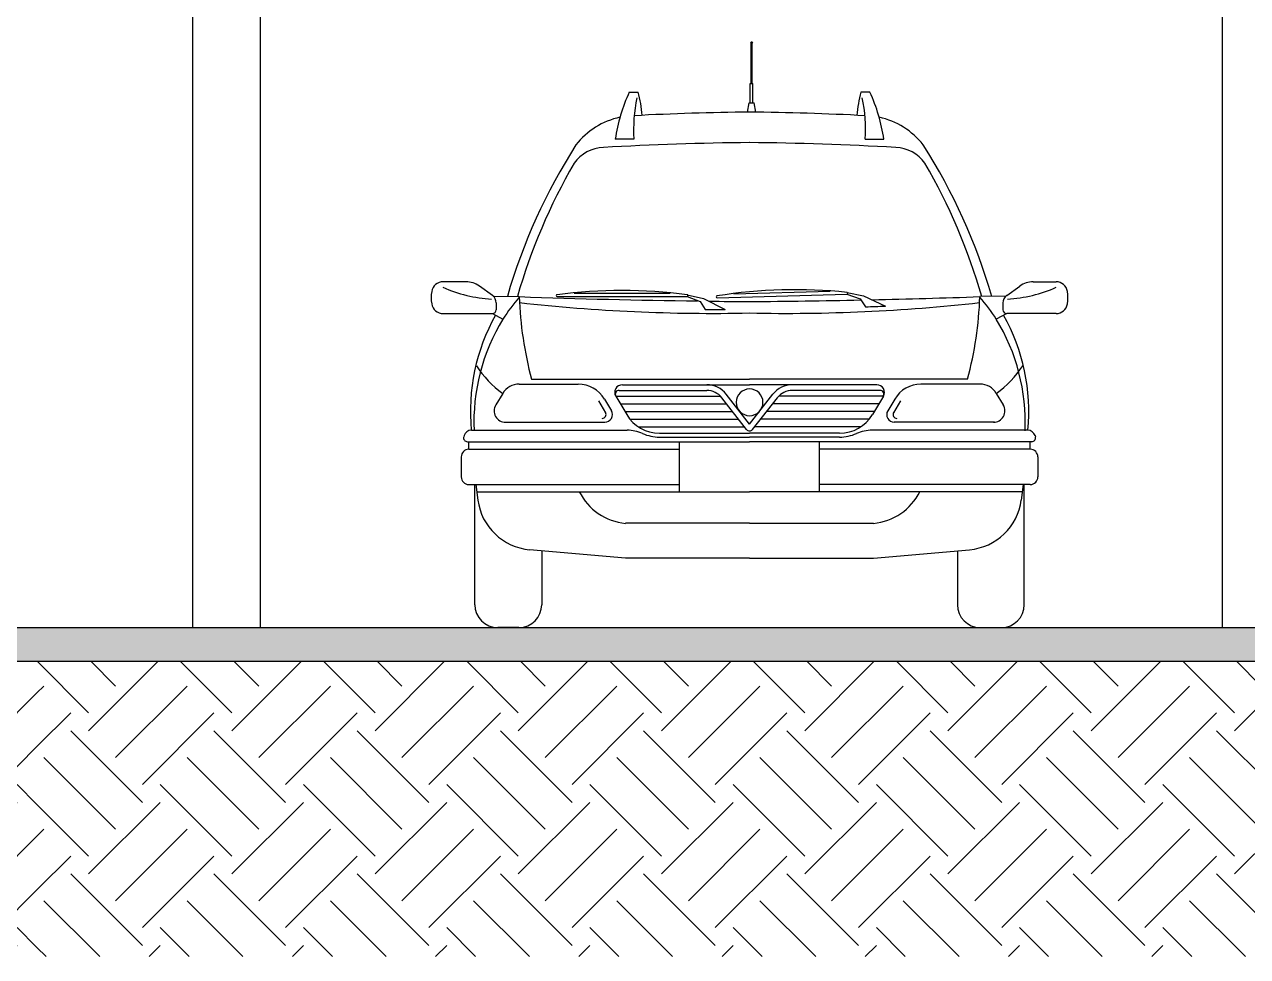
# Model space of a CAD drawing. Header units: millimetres. Extents: x 237 to 339, y 16 to 52.
# Drawn here: x 289.142 to 292.765, y 17.21 to 19.972 of the extents above; entities that cross this region are included whole.
import ezdxf

# ---------------------------------------------------------------- set-up
doc = ezdxf.new("R2010")
doc.units = ezdxf.units.MM
doc.header["$LTSCALE"] = 0.6
doc.header["$MEASUREMENT"] = 0
for name, color, linetype in [('0.1', 1, 'Continuous'), ('0.3', 3, 'Continuous'), ('0.4', 4, 'Continuous'), ('AR-CTA', 1, 'Continuous'), ('PESSOAS', 154, 'Continuous')]:
    doc.layers.add(name, color=color, linetype=linetype)
pattern_1 = [(50, (-88.09859, 3.9316), (0.215178055, -0.01882564), [0.0225, -0.2475]), (355, (-88.09859, 3.9316), (-0.0416254, 0.22565764), [0.018, -0.198]), (100.4514, (-88.08065, 3.93004), (0.17355281, 0.20683186), [0.01912206, -0.21034263]), (46.1842, (-88.09859, 3.9916), (0.32017231, -0.0496557), [0.03375, -0.37125]), (96.6356, (-88.0719, 3.98747), (0.2803988, 0.29223536), [0.0286831, -0.3155139]), (351.1842, (-88.0986, 3.9916), (0.28039858, 0.29223558), [0.027, -0.297]), (21, (-88.06859, 3.9766), (0.179072116, -0.12078567), [0.0225, -0.2475]), (326, (-88.06859, 3.9766), (0.0729946, 0.21754501), [0.018, -0.198]), (71.4514, (-88.05366, 3.96654), (0.25206679, 0.09675915), [0.01912206, -0.21034263]), (37.5, (-88.09859, 3.93161), (0.003647957, 0.099868156), [0, -0.1956, 0, -0.201, 0, -0.19875]), (7.5, (-88.09859, 3.93161), (0.07892086, 0.118323514), [0, -0.1146, 0, -0.1911, 0, -0.07575]), (327.5, (-88.16549, 3.93161), (0.160146731, -0.006766462), [0, -0.075, 0, -0.234, 0, -0.3105]), (317.5, (-88.19549, 3.93161), (0.17495585, 0.030031495), [0, -0.0975, 0, -0.1554, 0, -0.2205])]
pattern_2 = [(45, (19.23465, 1.17317), (3e-17, 0.42426407), [0.3, -0.3]), (45, (19.1551, 1.25272), (3e-17, 0.42426407), [0.3, -0.3]), (45, (19.07555, 1.33227), (3e-17, 0.42426407), [0.3, -0.3]), (135, (19.07555, 1.3853), (-0.42426407, 6e-17), [0.3, -0.3]), (135, (19.1551, 1.46486), (-0.42426407, 6e-17), [0.3, -0.3]), (135, (19.23465, 1.5444), (-0.42426407, 6e-17), [0.3, -0.3])]

msp = doc.modelspace()

# ---------------------------------------------------------------- hatches: boundary and pattern name
at = {"layer": '0.1'}
h = msp.add_hatch(dxfattribs=at)
h.set_pattern_fill('EARTH', color=256, scale=1.2, angle=45, style=0)
h.set_pattern_definition(pattern_2)
h.paths.add_polyline_path([(289.1789, 18.0847), (284.6633, 18.0847), (283.1633, 18.0847), (283.1633, 17.2097), (289.1789, 17.2097)])
h = msp.add_hatch(dxfattribs=at)
h.set_pattern_fill('EARTH', color=256, scale=1.2, angle=45, style=0)
h.set_pattern_definition(pattern_2)
h.paths.add_polyline_path([(295.3744, 18.0847), (289.1789, 18.0847), (289.1789, 17.2097), (295.3744, 17.2097)])
at = {"layer": 'AR-CTA'}
h = msp.add_hatch(dxfattribs=at)
h.set_pattern_fill('AR-CONC', color=256, scale=0.03, style=0)
h.set_pattern_definition(pattern_1)
h.paths.add_polyline_path([(290.0983, 18.1847), (288.9933, 18.1847, -0.021284), (288.9892, 18.1845), (288.9273, 18.1847), (287.5999, 18.1847), (287.5379, 18.1845, -0.021284), (287.5338, 18.1847), (284.6633, 18.1847), (284.6633, 18.0847), (290.0983, 18.0847)])
h = msp.add_hatch(dxfattribs=at)
h.set_pattern_fill('AR-CONC', color=256, scale=0.03, style=0)
h.set_pattern_definition(pattern_1)
h.paths.add_polyline_path([(296.4615, 18.1847), (290.0983, 18.1847), (290.0983, 18.0847), (296.4615, 18.0847)])

# ---------------------------------------------------------------- linework, layer by layer
at = {"layer": '0.3'}
for p, q in [((292.69, 24.0847), (292.69, 18.1847)), ((284.6633, 18.1847), (304.64, 18.1847))]:
    msp.add_line(p, q, dxfattribs=at)
at = {"layer": '0.4'}
msp.add_line((284.6633, 18.0847), (304.64, 18.0847), dxfattribs=at)
at = {"layer": 'AR-CTA'}
for p, q in [((289.64, 20.7847), (289.64, 18.1847)), ((289.84, 20.7847), (289.84, 18.1847))]:
    msp.add_line(p, q, dxfattribs=at)
at = {"layer": 'PESSOAS'}
for p, q in [((291.2942, 19.7968), (291.2942, 19.9165)), ((291.2976, 19.7968), (291.2976, 19.9165)), ((291.2919, 19.7968), (291.3, 19.7968)), ((291.2919, 19.7396), (291.2919, 19.7968)), ((291.3, 19.7396), (291.3, 19.7968)), ((290.9335, 19.7716), (290.9601, 19.7716)), ((291.6462, 19.7716), (291.6196, 19.7716)), ((291.2834, 19.7122), (291.2886, 19.7396)), ((291.2886, 19.7396), (291.3033, 19.7396)), ((291.3084, 19.7121), (291.3033, 19.7396)), ((290.9471, 19.6322), (290.8921, 19.6322)), ((291.6327, 19.6322), (291.6876, 19.6322)), ((290.4497, 19.2095), (290.382, 19.2095)), ((292.13, 19.2095), (292.1977, 19.2095)), ((290.528, 19.1689), (290.4895, 19.1966)), ((290.5307, 19.1667), (290.6077, 19.1653)), ((290.77, 19.176), (291.0547, 19.176)), ((291.105, 19.1712), (291.1537, 19.1601)), ((291.1938, 19.1622), (291.5785, 19.1725)), ((291.2436, 19.1737), (291.5282, 19.1814)), ((291.5785, 19.1725), (291.6172, 19.1586)), ((291.5786, 19.178), (291.6276, 19.1682)), ((291.6276, 19.1682), (291.6921, 19.1372)), ((292.049, 19.1667), (291.972, 19.1653)), ((292.0517, 19.1689), (292.0902, 19.1966)), ((290.5393, 19.1468), (290.5393, 19.1266)), ((290.72, 19.1658), (291.1047, 19.1658)), ((291.1047, 19.1658), (291.1431, 19.1507)), ((291.1431, 19.1507), (291.1587, 19.127)), ((291.1537, 19.1601), (291.2173, 19.1274)), ((291.6172, 19.1586), (291.6335, 19.1352)), ((292.0404, 19.1468), (292.0404, 19.1266)), ((290.382, 19.1153), (290.528, 19.1153)), ((290.528, 19.1153), (290.5591, 19.0988)), ((292.0517, 19.1153), (292.0206, 19.0988)), ((292.1977, 19.1153), (292.0517, 19.1153)), ((290.6441, 18.9207), (291.2899, 18.9207)), ((291.9356, 18.9207), (291.2899, 18.9207)), ((290.5589, 18.8788), (290.5382, 18.8444)), ((290.6073, 18.9061), (290.7821, 18.9061)), ((290.9032, 18.8873), (291.1631, 18.8873)), ((290.913, 18.9043), (291.2899, 18.9043)), ((291.6667, 18.9043), (291.2899, 18.9043)), ((291.6765, 18.8873), (291.4166, 18.8873)), ((291.9724, 18.9061), (291.7976, 18.9061)), ((292.0208, 18.8788), (292.0415, 18.8444)), ((290.8425, 18.8562), (290.8631, 18.8215)), ((290.8598, 18.8619), (290.8804, 18.8273)), ((290.8934, 18.8703), (291.2034, 18.8703)), ((290.8935, 18.8703), (290.9259, 18.8157)), ((290.9068, 18.8477), (291.2215, 18.8477)), ((291.281, 18.7718), (291.2075, 18.8656)), ((291.2899, 18.7879), (291.2209, 18.8761)), ((291.2899, 18.7879), (291.3588, 18.8761)), ((291.2987, 18.7718), (291.3722, 18.8656)), ((291.6729, 18.8477), (291.3582, 18.8477)), ((291.6863, 18.8703), (291.3763, 18.8703)), ((291.6862, 18.8703), (291.6538, 18.8157)), ((291.7199, 18.8619), (291.6993, 18.8273)), ((291.7372, 18.8562), (291.7166, 18.8215)), ((290.9203, 18.8252), (291.2392, 18.8252)), ((291.6594, 18.8252), (291.3405, 18.8252)), ((290.4658, 18.7694), (290.9271, 18.7694)), ((290.4658, 18.7694), (290.9271, 18.7694)), ((290.5642, 18.7932), (290.861, 18.7932)), ((290.935, 18.8026), (291.2569, 18.8026)), ((290.9595, 18.78), (291.2746, 18.78)), ((291.6202, 18.78), (291.3051, 18.78)), ((291.6447, 18.8026), (291.3228, 18.8026)), ((292.1139, 18.7694), (291.6526, 18.7694)), ((292.1139, 18.7694), (291.6526, 18.7694)), ((292.0155, 18.7932), (291.7187, 18.7932)), ((290.4442, 18.7534), (290.4432, 18.7501)), ((290.454, 18.7355), (291.2899, 18.7355)), ((290.4582, 18.7129), (290.4582, 18.7355)), ((291.023, 18.7604), (291.2899, 18.7604)), ((291.023, 18.7491), (291.2899, 18.7491)), ((291.0828, 18.5874), (291.0828, 18.7355)), ((291.5567, 18.7604), (291.2899, 18.7604)), ((291.5567, 18.7491), (291.2899, 18.7491)), ((292.1257, 18.7355), (291.2899, 18.7355)), ((291.4969, 18.5874), (291.4969, 18.7355)), ((292.1215, 18.7129), (292.1215, 18.7355)), ((292.1355, 18.7534), (292.1365, 18.7501)), ((290.4582, 18.7129), (291.0828, 18.7129)), ((292.1215, 18.7129), (291.4969, 18.7129)), ((290.4357, 18.6903), (290.4357, 18.6311)), ((292.144, 18.6903), (292.144, 18.6311)), ((290.4582, 18.6086), (290.4792, 18.6086)), ((290.476, 18.2525), (290.476, 18.6086)), ((290.4792, 18.6086), (291.0828, 18.6086)), ((290.4792, 18.6086), (290.4851, 18.5625)), ((290.4819, 18.5874), (291.2899, 18.5874)), ((292.0978, 18.5874), (291.2899, 18.5874)), ((292.1005, 18.6086), (291.4969, 18.6086)), ((292.1005, 18.6086), (292.0946, 18.5625)), ((292.1215, 18.6086), (292.1005, 18.6086)), ((292.1037, 18.2525), (292.1037, 18.6086)), ((291.2899, 18.4936), (290.9226, 18.4936)), ((291.2899, 18.4936), (291.6571, 18.4936)), ((290.9226, 18.3905), (290.6383, 18.4154)), ((290.6743, 18.4123), (290.6743, 18.2525)), ((291.6571, 18.3905), (291.9414, 18.4154)), ((291.9054, 18.4123), (291.9054, 18.2525)), ((291.2899, 18.3905), (290.9226, 18.3905)), ((291.2899, 18.3905), (291.6571, 18.3905)), ((290.6065, 18.1847), (290.5438, 18.1847)), ((291.9732, 18.1847), (292.036, 18.1847))]:
    msp.add_line(p, q, dxfattribs=at)
msp.add_circle((291.2959, 19.9183), 0.0025, dxfattribs=at)
for centre, radius, start, end in [((291.3909, 19.5596), 0.5041, 155.1381, 171.7214), ((291.4031, 19.6598), 0.4569, 168.0415, 183.4556), ((290.5171, 19.6598), 0.4569, 5.3893, 14.1631), ((292.0626, 19.6598), 0.4569, 165.8369, 174.6107), ((291.1766, 19.6598), 0.4569, 356.5444, 11.9585), ((291.1888, 19.5596), 0.5041, 8.2786, 24.8619), ((291.3817, 11.3096), 8.4032, 90.62638, 92.95757), ((291.198, 11.3096), 8.4032, 87.04243, 89.37362), ((290.9537, 19.4761), 0.2259, 102.2284, 142.0453), ((291.626, 19.4761), 0.2259, 37.9547, 77.7716), ((292.2132, 18.6939), 1.7074, 147.3518, 163.9501), ((290.8618, 19.4947), 0.1129, 92.5499, 144.1398), ((291.3878, 10.158), 9.4644, 90.58848, 93.21655), ((291.1919, 10.158), 9.4644, 86.78345, 89.41152), ((291.7179, 19.4947), 0.1129, 35.8602, 87.4501), ((290.3665, 18.6939), 1.7074, 16.0499, 32.6482), ((292.2881, 18.6819), 1.754, 149.9236, 163.9965), ((290.2916, 18.6819), 1.754, 16.0035, 30.0764), ((290.382, 19.1756), 0.0339, 90, 171.5151), ((290.4497, 19.1413), 0.0681, 54.2622, 90), ((292.13, 19.1413), 0.0681, 90, 125.7378), ((292.1977, 19.1756), 0.0339, 8.4849, 90), ((290.4353, 19.1624), 0.0887, 168.152, 191.848), ((290.5498, 19.5709), 0.4135, 245.9625, 266.6686), ((290.5121, 19.1468), 0.0273, 0, 54.2622), ((290.72, 19.1685), 0.00272, 96.0783, 270), ((290.9124, 17.6831), 1.5005, 82.6223, 97.3777), ((291.1047, 19.1685), 0.00272, 270, 83.9217), ((291.1938, 19.1649), 0.00272, 97.6199, 271.5416), ((291.426, 17.6853), 1.5005, 84.1638, 98.9193), ((291.5784, 19.1753), 0.00272, 271.5416, 85.4632), ((292.0677, 19.1468), 0.0273, 125.7378, 180), ((292.0299, 19.5709), 0.4135, 273.3314, 294.0375), ((292.1444, 19.1624), 0.0887, 348.152, 11.848), ((290.382, 19.1492), 0.0339, 188.4849, 270), ((291.0138, 18.8065), 0.5406, 138.6838, 147.262), ((291.6768, 19.1992), 1.0696, 181.8166, 195.0949), ((291.4405, 42.8434), 23.6927, 267.98582, 269.26284), ((291.1825, 24.3078), 5.192, 263.6522, 271.1834), ((291.3357, 30.2254), 11.0747, 269.14051, 269.76255), ((290.9392, 54.7586), 35.6096, 270.5642, 271.09442), ((291.3972, 24.3078), 5.192, 268.8166, 276.3478), ((291.4241, 26.1925), 7.0603, 271.69969, 272.17539), ((291.1393, 42.8434), 23.6927, 271.24127, 272.01418), ((290.9029, 19.1992), 1.0696, 344.9051, 358.1834), ((291.5659, 18.8065), 0.5406, 32.738, 41.3162), ((292.1977, 19.1492), 0.0339, 270, 351.5151), ((291.0479, 18.8248), 0.5851, 150.7851, 185.4347), ((291.0588, 18.7935), 0.5856, 148.5775, 182.4788), ((290.528, 19.1266), 0.0113, 270, 0), ((291.1392, 26.1873), 7.0603, 270.1581, 270.6338), ((291.5209, 18.7935), 0.5856, 357.5212, 31.4225), ((292.0517, 19.1266), 0.0113, 180, 270), ((291.5318, 18.8248), 0.5851, 354.5653, 29.2149), ((290.7238, 19.1148), 0.2879, 212.424, 235.0593), ((291.8559, 19.1148), 0.2879, 304.9407, 327.576), ((290.6073, 18.8496), 0.0565, 90, 148.9532), ((290.7821, 18.8158), 0.0903, 30.7364, 90), ((290.913, 18.8817), 0.0226, 90, 210.7364), ((290.9032, 18.876), 0.0113, 90, 210.7364), ((291.1631, 18.8309), 0.0734, 38.0407, 90), ((291.1631, 18.8309), 0.0565, 38.0407, 90), ((291.2899, 18.8522), 0.0396, 90, 270), ((291.2899, 18.8522), 0.0396, 270, 90), ((291.4166, 18.8309), 0.0734, 90, 141.9593), ((291.4166, 18.8309), 0.0565, 90, 141.9593), ((291.6667, 18.8817), 0.0226, 329.2636, 90), ((291.6765, 18.876), 0.0113, 329.2636, 90), ((291.7976, 18.8158), 0.0903, 90, 149.2636), ((291.9724, 18.8496), 0.0565, 31.0468, 90), ((290.5672, 18.8269), 0.0339, 148.9532, 270), ((292.0125, 18.8269), 0.0339, 270, 31.0468), ((290.8534, 18.8158), 0.0113, 270, 30.7364), ((290.861, 18.8158), 0.0226, 270, 30.7364), ((291.023, 18.8734), 0.1129, 210.7364, 270), ((291.5567, 18.8734), 0.1129, 270, 329.2636), ((291.7187, 18.8158), 0.0226, 149.2636, 270), ((291.7263, 18.8158), 0.0113, 149.2636, 270), ((290.4658, 18.7468), 0.0226, 90, 163.073), ((290.9271, 18.6565), 0.1129, 66.1573, 90), ((291.2899, 18.7788), 0.0113, 218.0407, 270), ((291.2899, 18.7788), 0.0113, 270, 321.9593), ((291.6526, 18.6565), 0.1129, 90, 113.8427), ((292.1139, 18.7468), 0.0226, 16.927, 90), ((290.454, 18.7468), 0.0113, 163.073, 270), ((291.023, 18.8734), 0.1242, 246.1573, 270), ((291.5567, 18.8734), 0.1242, 270, 293.8427), ((292.1257, 18.7468), 0.0113, 270, 16.927), ((290.4582, 18.6903), 0.0226, 90, 180), ((292.1215, 18.6903), 0.0226, 360, 90), ((290.4582, 18.6311), 0.0226, 180, 270), ((292.1215, 18.6311), 0.0226, 270, 0), ((290.9374, 18.6623), 0.1694, 206.2646, 264.9962), ((291.6423, 18.6623), 0.1694, 275.0038, 333.7354), ((290.6531, 18.5842), 0.1694, 187.3435, 264.9962), ((291.9266, 18.5842), 0.1694, 275.0038, 352.6565), ((290.5438, 18.2525), 0.0678, 180, 270), ((290.6065, 18.2525), 0.0678, 270, 360), ((291.9732, 18.2525), 0.0678, 180, 270), ((292.036, 18.2525), 0.0678, 270, 0)]:
    msp.add_arc(centre, radius, start, end, dxfattribs=at)

doc.saveas('drawing.dxf')
